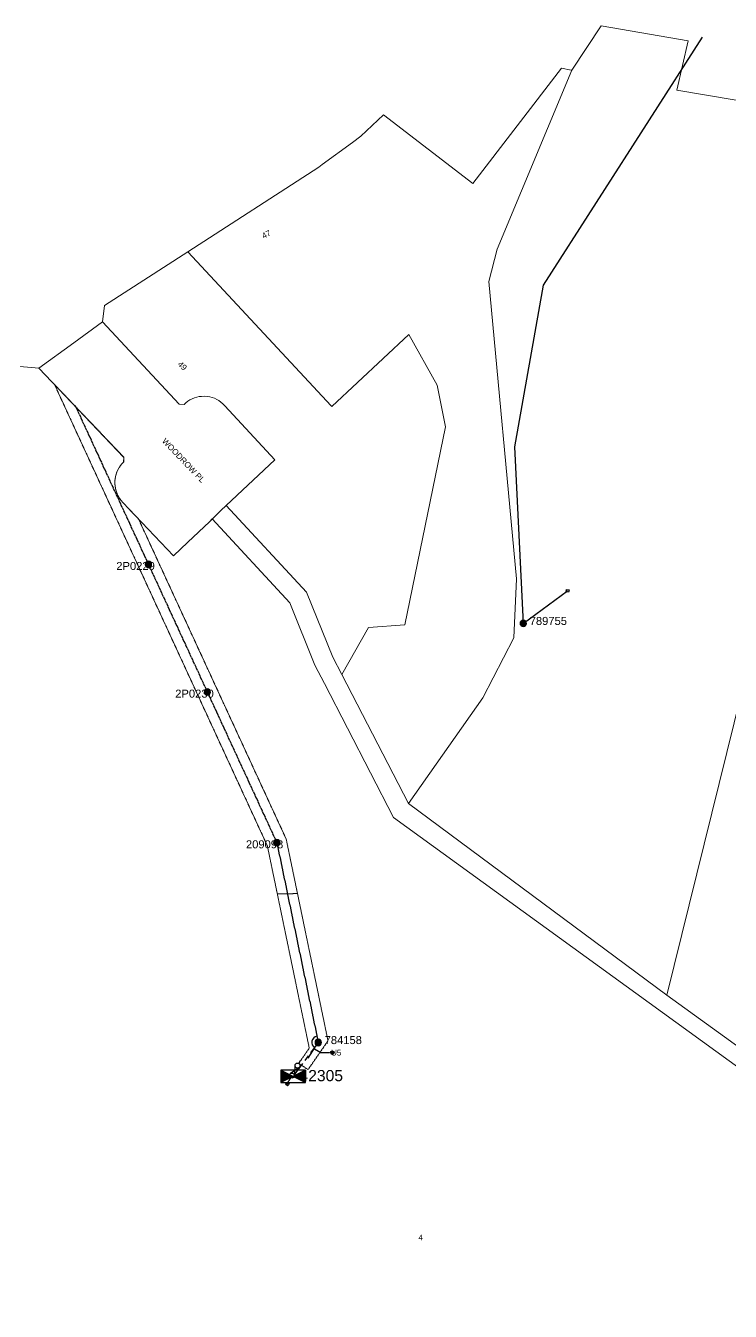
# Model space of a CAD drawing. Header units: metres. Extents: x 302407 to 305113, y 6184433 to 6187336.
# Drawn here: x 303200.6 to 303420.8, y 6186783.5 to 6187185.1 of the extents above; entities that cross this region are included whole.
import ezdxf
from ezdxf.enums import TextEntityAlignment as Align

# ---------------------------------------------------------------- set-up
doc = ezdxf.new("R2010")
doc.units = ezdxf.units.M
for name, pattern in [('Cable Exist OH', [1, 1, 0]), ('Cable Exist UG', [8.2, 4, -1.2, 1.8, -1.2]), ('HIDDEN', [0.375, 0.25, -0.125]), ('HIDDEN2', [0.1875, 0.125, -0.0625])]:
    doc.linetypes.add(name, pattern=pattern)
doc.layers.get('0').update_dxf_attribs({"color": 6})
for name, color, linetype, lineweight in [('Cadastre Land Parcels_SP_EXT', 7, 'Continuous', 5), ('Cadastre Other Property_SP_EXT', 9, 'HIDDEN', 5), ('Cadastre Roads_SP_EXT', 7, 'Continuous', 5)]:
    doc.layers.add(name, color=color, linetype=linetype, lineweight=lineweight)
for name, color, linetype in [('Duct_SP_EXT', 7, 'Continuous'), ('Equip_LV_EXT', 7, 'Continuous'), ('Mains_HV_EXT', 7, 'Continuous'), ('Services_SP_EXT', 7, 'Continuous'), ('Sub_SP_EXT', 7, 'Continuous'), ('SupportsOH_SP_TR_HV_LV_SL_EXT', 7, 'Continuous'), ('Trench_SP_EXT', 7, 'Continuous')]:
    doc.layers.add(name, color=color, linetype=linetype)
doc.styles.add('POLE_LABEL', font='arial.ttf')
doc.styles.get("Standard").update_dxf_attribs({"font": 'arial.ttf'})

# ---------------------------------------------------------------- blocks, each defined once
blk = doc.blocks.new('SUB_PADMOUNT_EXT')
for points in [[(0, 0), (-3.84, 1.92), (-3.84, -1.92)], [(0, 0), (3.84, 1.92), (3.84, -1.92)]]:
    blk.add_hatch(color=256).paths.add_polyline_path(points)
for p, q in [((3.84, 1.92), (-3.84, -1.92)), ((-3.84, 1.92), (3.84, -1.92))]:
    blk.add_line(p, q)
blk.add_lwpolyline([(-3.84, -1.92), (3.84, -1.92), (3.84, 1.92), (-3.84, 1.92)], close=True)
for tag, height, flags, p in [('STREET_CODE', 0.2, 9, (1.5, 0)), ('ASSET_NUM', 3.5, 8, (2, 2)), ('CONSTRUCTED_VOLTAGE', 0.2, 9, (1.5, -0.2)), ('OPERATING_VOLTAGE', 0.2, 9, (1.5, -0.6)), ('ORIENTATION', 0.2, 9, (1.5, -0.8)), ('OWNED_BY', 0.2, 9, (1.5, -1)), ('OPERATED_BY', 0.2, 9, (1.5, -1.2)), ('SECONDARY_VOLTAGE', 0.2, 9, (1.5, -1.6)), ('STATE', 0.2, 9, (1.5, -1.8)), ('SUBSTATION_TYPE', 0.2, 9, (1.5, -2.2)), ('STREETNAME', 0.2, 9, (1.5, -3)), ('SUBURB', 0.2, 9, (1.5, -3.2)), ('Z', 0.2, 1, (1.5, -3.6)), ('NO_PHASES', 0.2, 9, (1.5, -0.4)), ('MAINTAINED_BY', 0.2, 9, (1.5, -1.4)), ('PARENT', 0.2, 9, (1.5, -2)), ('USAGE', 0.2, 9, (1.5, -2.4)), ('LEGEND', 0.2, 9, (1.5, -2.6)), ('LOCATION', 0.2, 9, (1.5, -2.8)), ('NOTES', 0.2, 9, (1.5, -3.4))]:
    blk.add_attdef(tag, text='', height=height, dxfattribs=dict(flags=flags)).set_placement(p, align=Align.MIDDLE_LEFT)
blk = doc.blocks.new('CCP_EXT')
blk.add_wipeout([(0, 0.57), (0.57, 0), (0, -0.57), (-0.57, 0)])
blk.add_lwpolyline([(-0.57, 0), (0, 0.57), (0.57, 0), (0, -0.57), (-0.57, 0)])
at = {"flags": 1}
blk.add_attdef('Z', (0, 0), '', height=0.2, dxfattribs=at)
at = {"flags": 9}
for tag, p in [('CCP_TYPE', (0, 0)), ('CONSTRUCTED_VOLTAGE', (0, -0.2)), ('OPERATING_VOLTAGE', (0, -0.6)), ('ORIENTATION', (0, -0.8)), ('OWNED_BY', (0, -1)), ('STATE', (0, -1.8)), ('NO_PHASES', (0, -0.4)), ('USAGE', (0, -1.2)), ('LEGEND', (0, -1.4)), ('LIFE_SUPPORT', (0, -1.6)), ('NOTES', (0, -2))]:
    blk.add_attdef(tag, text='', height=0.2, dxfattribs=at).set_placement(p, align=Align.MIDDLE_LEFT)
blk = doc.blocks.new('POLE_EXT')
blk.add_hatch(color=256).paths.add_polyline_path([(-1, 0, 1), (1, 0, 1)])
blk.add_lwpolyline([(-1, 0, 1), (1, 0, 1)], format="xyb", close=True)
for tag, height, flags, p in [('pNumber', 2.5, 8, (-17.84, 2.07)), ('OWNED_BY', 0.2, 9, (1.35, -0.4)), ('SPECIAL_USE', 0.2, 9, (1.35, -0.8)), ('STATE', 0.2, 9, (1.35, -1)), ('cLV', 0.2, 9, (1.35, -1.4)), ('hDepth', 0.2, 9, (1.35, -1.6)), ('hDia', 0.2, 9, (1.35, -1.8)), ('cHV', 0.2, 9, (1.35, -2)), ('cLinedev', 0.2, 9, (1.35, -3.4)), ('pExisting', 0.2, 9, (1.35, -3.8)), ('PARENT', 0.2, 9, (1.35, -0.6)), ('USAGE', 0.2, 9, (1.35, -1.2)), ('LBRACKET', 0.2, 9, (1.35, -2.2)), ('LExisting', 0.2, 9, (1.35, -2.4)), ('LANTNUMBER', 0.2, 9, (1.35, -2.6)), ('LOther', 0.2, 9, (1.35, -2.8)), ('LRemove', 0.2, 9, (1.35, -3)), ('LEGEND', 0.2, 9, (1.35, -3.2)), ('LOCATION', 0.2, 9, (1.35, -3.6)), ('PFNUMBER', 0.2, 9, (1.35, -4)), ('pFooting', 0.2, 9, (1.35, -4.4)), ('pNew', 0.2, 9, (1.35, -4.6)), ('pRelocate', 0.2, 9, (1.35, -5)), ('pRemove', 0.2, 9, (1.35, -5.2)), ('pReplace', 0.2, 9, (1.35, -5.4)), ('pStay', 0.2, 9, (1.35, -5.6)), ('pType', 0.2, 9, (1.35, -5.8)), ('cspan', 0.2, 9, (1.35, -6)), ('STREETNAME', 0.2, 9, (1.35, -6.2)), ('SUBURB', 0.2, 9, (1.35, -6.4)), ('OPERATED_BY', 0.2, 9, (1.36, -7.01)), ('NEWPFNUMBER', 0.2, 9, (1.35, -4.2)), ('NOTES', 0.2, 9, (1.35, -6.6)), ('MAINTAINED_BY', 0.2, 9, (1.36, -6.81))]:
    blk.add_attdef(tag, text='', height=height, dxfattribs=dict(flags=flags)).set_placement(p, align=Align.MIDDLE_LEFT)
at = {"style": 'POLE_LABEL'}
for tag, height, flags, p in [('STRUCTURE_PLANT_NUMBER', 0.2, 9, (1.35, 0.03)), ('ASSET_NUM', 2.5, 8, (2, 2)), ('STREET_CODE', 0.2, 9, (1.35, -0.2))]:
    blk.add_attdef(tag, text='', height=height, dxfattribs=dict(at, flags=flags)).set_placement(p, align=Align.MIDDLE_LEFT)
at = {"flags": 1}
blk.add_attdef('Z', (1.35, -7.33), '', height=0.2, dxfattribs=at)
blk = doc.blocks.new('LV_UG_DFUSE_CLOSED_EXT')
for points in [[(1, 0), (0, 0)], [(5.04, 0.73), (2.16, -0.72)], [(5.05, -0.71), (2.16, 0.72)], [(6.2, 0.01), (7.2, 0.01)]]:
    blk.add_lwpolyline(points)
for centre in [(1.8, 0), (5.4, 0.01)]:
    blk.add_circle(centre, 0.8)
at = {"flags": 9}
for tag, p in [('ACTUAL_STATUS', (0, 0)), ('CONSTRUCTED_VOLTAGE', (0, -0.2)), ('OPERATING_VOLTAGE', (0, -0.6)), ('ORIENTATION', (0, -0.8)), ('STATE', (0, -1)), ('SWITCH_TYPE', (0, -1.2)), ('NO_PHASES', (0, -0.4)), ('USAGE', (0, -1.4)), ('NOTES', (0, -1.6))]:
    blk.add_attdef(tag, text='', height=0.2, dxfattribs=at).set_placement(p, align=Align.MIDDLE_LEFT)
at = {"flags": 1}
blk.add_attdef('Z', (0, 0), '', height=0.2, dxfattribs=at)
blk = doc.blocks.new('CABLE_LARGE_EXT')
h = blk.add_hatch(color=256)
edge = h.paths.add_edge_path()
edge.add_arc((0, 0.55), 0.55, 0, 360)
blk.add_circle((0, 0.55), 0.55)
at = {"flags": 1}
blk.add_attdef('Z', (0, 0), '', height=0.2, dxfattribs=at)
at = {"flags": 9}
for tag, p in [('COND_CODE', (0, 0)), ('STATE', (0, -0.4)), ('XSECT_SIZE', (0, -0.6)), ('FB_REFERENCE', (0, -0.2)), ('NOTES', (0, -0.8))]:
    blk.add_attdef(tag, text='', height=0.2, dxfattribs=at).set_placement(p, align=Align.MIDDLE_LEFT)

msp = doc.modelspace()

# ---------------------------------------------------------------- linework, layer by layer
at = {"layer": 'Cadastre Land Parcels_SP_EXT', "linetype": 'Continuous'}
for points in [[(303320.25, 6186942.15), (303401.03, 6186882.27), (303459.49, 6187118.53), (303456.49, 6187119.05), (303462.9, 6187155.09), (303422.07, 6187161.93), (303404.1, 6187164.94), (303407.7, 6187180.35), (303380.46, 6187185.07), (303371.33, 6187171.13), (303347.94, 6187115.32), (303345.36, 6187105.19), (303353.96, 6187012.31), (303353.15, 6186993.88), (303343.49, 6186975.17), (303320.25, 6186942.15)], [(303371.33, 6187171.13), (303371.1, 6187171.18), (303368.02, 6187171.81), (303340.35, 6187135.79), (303312.46, 6187157.21), (303305.35, 6187150.54), (303302.72, 6187148.61), (303293.28, 6187141.68), (303292.2, 6187140.88), (303251.31, 6187114.47), (303296.1, 6187066.37), (303296.29, 6187066.17), (303320.4, 6187088.62), (303329.25, 6187072.78), (303331.79, 6187059.74), (303319.09, 6186997.97), (303307.75, 6186997.14), (303299.39, 6186982.4), (303320.25, 6186942.15), (303343.49, 6186975.17), (303353.15, 6186993.88), (303353.96, 6187012.31), (303345.36, 6187105.19), (303347.94, 6187115.32), (303371.33, 6187171.13)], [(303530.79, 6186788.61), (303566.8, 6186854.05), (303538.32, 6186857.21), (303588.87, 6187134.08), (303567.54, 6187137.57), (303553.4, 6187139.91), (303546.54, 6187104.11), (303459.49, 6187118.53), (303401.03, 6186882.27), (303530.64, 6186788.62), (303530.79, 6186788.61)], [(303251.31, 6187114.47), (303225.27, 6187097.65), (303224.64, 6187092.55), (303248.58, 6187066.84), (303250.1, 6187066.79), (303250.65, 6187067.32), (303251.26, 6187067.8), (303251.91, 6187068.22), (303252.59, 6187068.57), (303253.31, 6187068.86), (303254.05, 6187069.07), (303254.8, 6187069.22), (303255.57, 6187069.29), (303256.5, 6187069.31), (303257.43, 6187069.23), (303258.19, 6187069.12), (303258.93, 6187068.94), (303259.65, 6187068.68), (303260.34, 6187068.36), (303261, 6187067.97), (303261.62, 6187067.52), (303262.19, 6187067.01), (303262.82, 6187066.34), (303278.49, 6187049.5), (303263.25, 6187035.22), (303288.39, 6187008.09), (303296.59, 6186987.81), (303299.39, 6186982.4), (303307.75, 6186997.14), (303319.09, 6186997.97), (303331.79, 6187059.74), (303329.25, 6187072.78), (303320.4, 6187088.62), (303296.29, 6187066.17), (303296.1, 6187066.37), (303251.31, 6187114.47)]]:
    msp.add_lwpolyline(points, close=True, dxfattribs=at)
msp.add_lwpolyline([(303528.42, 6186783.52), (303315.52, 6186937.77), (303293.98, 6186979.59), (303291.02, 6186985.3), (303283.16, 6187004.76), (303258.86, 6187030.99), (303258.01, 6187030.15), (303251.3, 6187023.74), (303246.8, 6187019.47), (303230.95, 6187036.12), (303230.95, 6187036.12), (303230.41, 6187036.75), (303229.92, 6187037.42), (303229.5, 6187038.14), (303229.15, 6187038.89), (303228.87, 6187039.67), (303228.66, 6187040.48), (303228.53, 6187041.3), (303228.47, 6187042.13), (303228.49, 6187042.96), (303228.59, 6187043.78), (303228.76, 6187044.6), (303229, 6187045.39), (303229.32, 6187046.16), (303229.71, 6187046.89), (303230.16, 6187047.59), (303230.68, 6187048.24), (303231.25, 6187048.84), (303231.29, 6187050.25), (303204.73, 6187078.07), (303198.72, 6187078.63)], dxfattribs=at)
at = {"layer": 'Cadastre Other Property_SP_EXT', "linetype": 'HIDDEN2'}
for points in [[(303209.62, 6187072.96), (303276.13, 6186928.9), (303279.25, 6186913.87), (303285.55, 6186913.99), (303282.02, 6186931.01), (303235.87, 6187030.98), (303231.64, 6187035.42), (303230.78, 6187036.34), (303230.09, 6187037.22), (303229.41, 6187038.36), (303229.06, 6187039.15), (303228.68, 6187040.41), (303228.5, 6187041.71), (303228.5, 6187043.1), (303228.74, 6187044.55), (303229.08, 6187045.61), (303229.56, 6187046.63), (303230.17, 6187047.62), (303231.16, 6187048.77), (303231.28, 6187050.28), (303209.62, 6187072.96)], [(303279.25, 6186913.87), (303289.23, 6186865.7), (303285.96, 6186860.99), (303288.84, 6186858.99), (303295.08, 6186868), (303285.55, 6186913.99), (303279.25, 6186913.87)]]:
    msp.add_lwpolyline(points, close=True, dxfattribs=at)
at = {"layer": 'Cadastre Roads_SP_EXT', "linetype": 'Continuous'}
msp.add_lwpolyline([(303278.49, 6187049.5), (303262.82, 6187066.34), (303262.19, 6187067.01), (303261.62, 6187067.52), (303261, 6187067.97), (303260.34, 6187068.36), (303259.65, 6187068.68), (303258.93, 6187068.94), (303258.19, 6187069.12), (303257.43, 6187069.23), (303256.5, 6187069.31), (303255.57, 6187069.29), (303254.8, 6187069.22), (303254.05, 6187069.07), (303253.31, 6187068.86), (303252.59, 6187068.57), (303251.91, 6187068.22), (303251.26, 6187067.8), (303250.65, 6187067.32), (303250.1, 6187066.79), (303248.58, 6187066.84), (303224.64, 6187092.55), (303215.6, 6187085.98), (303204.73, 6187078.07), (303231.29, 6187050.25), (303231.25, 6187048.84), (303230.68, 6187048.24), (303230.16, 6187047.59), (303229.71, 6187046.89), (303229.32, 6187046.16), (303229, 6187045.39), (303228.76, 6187044.6), (303228.58, 6187043.78), (303228.49, 6187042.96), (303228.47, 6187042.13), (303228.53, 6187041.3), (303228.66, 6187040.48), (303228.87, 6187039.67), (303229.15, 6187038.89), (303229.5, 6187038.14), (303229.92, 6187037.42), (303230.41, 6187036.75), (303230.95, 6187036.12), (303246.8, 6187019.47), (303251.3, 6187023.74), (303258.01, 6187030.15), (303261.6, 6187033.68), (303278.49, 6187049.5)], close=True, dxfattribs=at)
at = {"layer": 'Duct_SP_EXT'}
msp.add_lwpolyline([(303295.57, 6186864.27), (303292.84, 6186864.27), (303290.89, 6186865.42)], dxfattribs=at)
at = {"layer": 'Mains_HV_EXT', "linetype": 'Cable Exist OH'}
msp.add_lwpolyline([(303215.98, 6187066.59), (303279.09, 6186929.88), (303292.03, 6186867.48)], dxfattribs=at)
at = {"layer": 'Mains_HV_EXT', "linetype": 'Continuous'}
msp.add_lwpolyline([(303291.62, 6186869.44, 0.64725), (303290.84, 6186865.88)], format="xyb", dxfattribs=at)
at = {"layer": 'Trench_SP_EXT', "linetype": 'Cable Exist UG'}
msp.add_lwpolyline([(303288.91, 6186862.62), (303292.02, 6186867.43)], dxfattribs=at)

# ---------------------------------------------------------------- block references
at = {"layer": 'Duct_SP_EXT'}
msp.add_blockref('CABLE_LARGE_EXT', (303296.42, 6186863.77), dxfattribs=at)
at = {"layer": 'Sub_SP_EXT'}
ref = msp.add_blockref('SUB_PADMOUNT_EXT', (303284.18, 6186856.88), dxfattribs=at)
ref.add_attrib('ASSET_NUM', '42305', dxfattribs={"layer": '0', "height": 3.5}).set_placement((303286.18, 6186857.13), align=Align.MIDDLE_LEFT)
at = {"layer": 'SupportsOH_SP_TR_HV_LV_SL_EXT'}
ref = msp.add_blockref('POLE_EXT', (303238.96, 6187016.81), dxfattribs=at)
ref.add_attrib('ASSET_NUM', '2P0229', dxfattribs={"layer": '0', "height": 2.5, "style": 'POLE_LABEL'}).set_placement((303240.96, 6187017.56), align=Align.TOP_RIGHT)
ref = msp.add_blockref('POLE_EXT', (303356.12, 6186998.4), dxfattribs=at)
ref.add_attrib('ASSET_NUM', '789755', dxfattribs={"layer": '0', "height": 2.5, "style": 'POLE_LABEL'}).set_placement((303358.13, 6186999.15), align=Align.MIDDLE_LEFT)
ref = msp.add_blockref('POLE_EXT', (303257.37, 6186976.94), dxfattribs=at)
ref.add_attrib('ASSET_NUM', '2P0230', dxfattribs={"layer": '0', "height": 2.5, "style": 'POLE_LABEL'}).set_placement((303259.37, 6186977.69), align=Align.TOP_RIGHT)
ref = msp.add_blockref('POLE_EXT', (303279.09, 6186929.88), dxfattribs=at)
ref.add_attrib('ASSET_NUM', '209098', dxfattribs={"layer": '0', "height": 2.5, "style": 'POLE_LABEL'}).set_placement((303281.09, 6186930.63), align=Align.TOP_RIGHT)
ref = msp.add_blockref('POLE_EXT', (303292.03, 6186867.48), dxfattribs=at)
ref.add_attrib('ASSET_NUM', '784158', dxfattribs={"layer": '0', "height": 2.5, "style": 'POLE_LABEL'}).set_placement((303294.03, 6186868.23), align=Align.MIDDLE_LEFT)

# ---------------------------------------------------------------- texts
at = {"layer": 'Cadastre Land Parcels_SP_EXT'}
for s, rotation, p in [('47', 27.0543, (303274.97, 6187118.46)), ('49', 317, (303247.93, 6187079.11))]:
    msp.add_text(s, height=1.8, rotation=rotation, dxfattribs=at).set_placement(p)
msp.add_text('4', height=1.8, dxfattribs=at).set_placement((303323.33, 6186805.67))
at = {"layer": 'Cadastre Roads_SP_EXT'}
msp.add_text('WOODROW PL', height=1.8, rotation=313.672, dxfattribs=at).set_placement((303243.07, 6187055.17))
at = {"layer": 'Duct_SP_EXT'}
msp.add_text('U5', height=1.8, dxfattribs=at).set_placement((303296.04, 6186863.41))

# ---------------------------------------------------------------- next in the draw order: block references
at = {"layer": 'Services_SP_EXT', "rotation": 216.2716749707442}
msp.add_blockref('CCP_EXT', (303369.96, 6187008.55), dxfattribs=at)
at = {"layer": 'Services_SP_EXT'}
msp.add_blockref('CCP_EXT', (303282.39, 6186854.47), dxfattribs=at)

# ---------------------------------------------------------------- next in the draw order: linework, layer by layer
at = {"layer": 'Mains_HV_EXT', "linetype": 'Cable Exist UG'}
msp.add_lwpolyline([(303292.03, 6186867.48), (303284.18, 6186856.88)], dxfattribs=at)
at = {"layer": 'Services_SP_EXT'}
for points in [[(303412.04, 6187181.52), (303362.31, 6187104.05), (303353.42, 6187053.57), (303356.12, 6186998.4), (303369.96, 6187008.55)], [(303282.39, 6186854.47), (303282.88, 6186855.58)]]:
    msp.add_lwpolyline(points, dxfattribs=at)

# ---------------------------------------------------------------- next in the draw order: block references
at = {"layer": 'Equip_LV_EXT', "rotation": 60.00000000000014}
msp.add_blockref('LV_UG_DFUSE_CLOSED_EXT', (303282.88, 6186855.58), dxfattribs=at)

doc.saveas('drawing.dxf')
